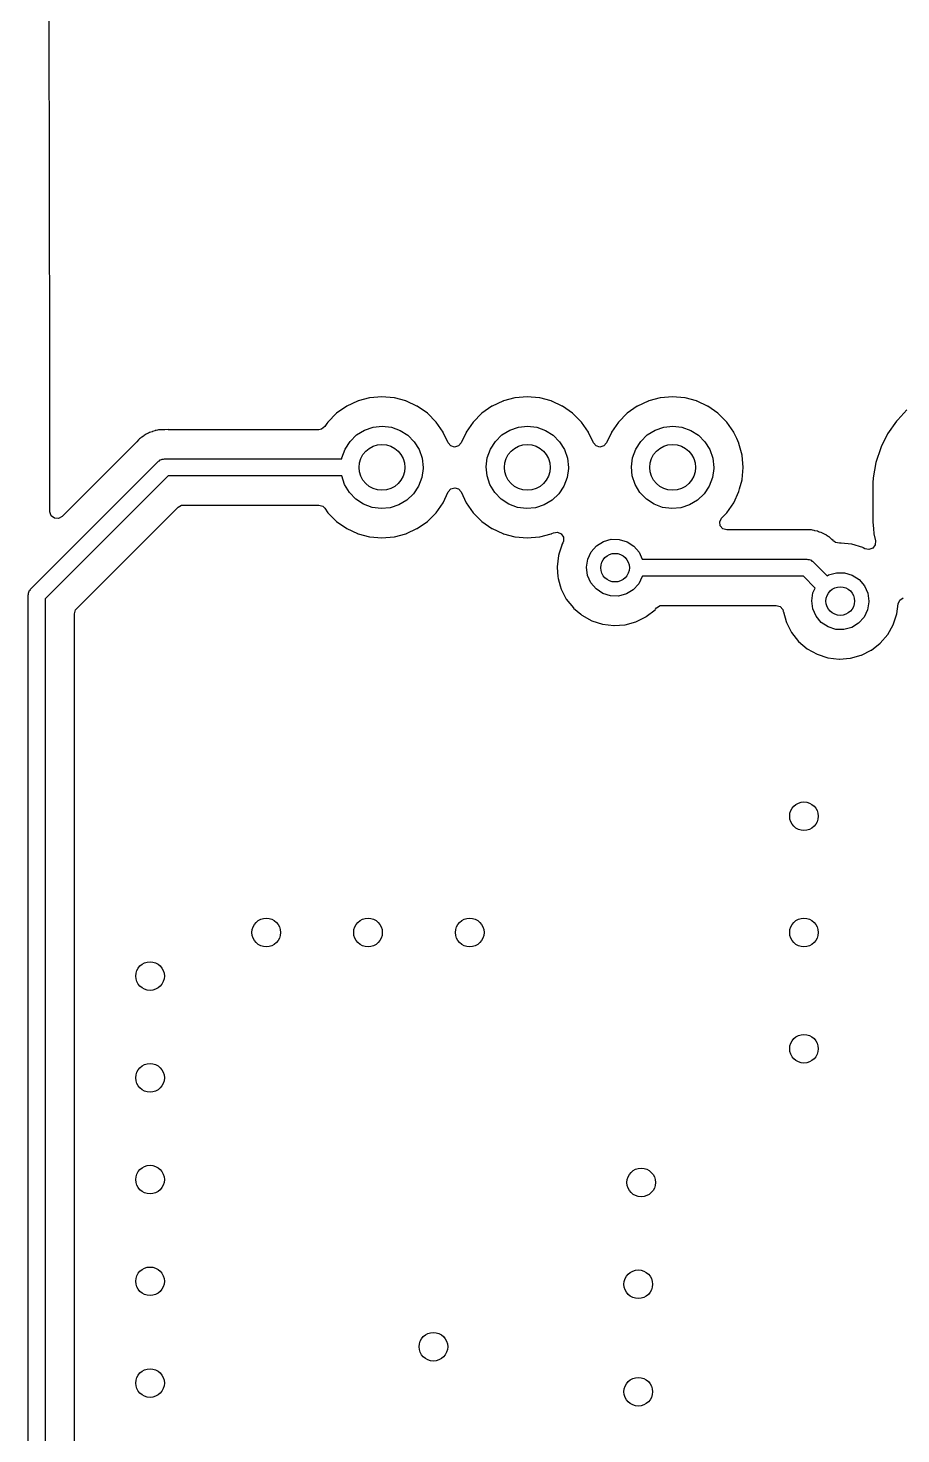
# Model space of a CAD drawing. Extents: x 108 to 192, y -154 to -46.
# Drawn here: x 108.11 to 123.36, y -92.58 to -68.02 of the extents above; entities that cross this region are included whole.
import ezdxf

# ---------------------------------------------------------------- set-up
doc = ezdxf.new("R2010")
doc.units = 0
doc.layers.add('BLACK', color=7, linetype='CONTINUOUS')

msp = doc.modelspace()

# ---------------------------------------------------------------- linework, layer by layer
at = {"layer": 'BLACK', "linetype": 'CONTINUOUS'}
for p, q in [((108.478, -70.7562), (108.474, -67.8039)), ((108.482, -73.8999), (108.478, -70.7562)), ((108.485, -76.4437), (108.482, -73.8999)), ((113.673, -74.624), (113.497, -74.7473)), ((113.678, -74.6217), (113.673, -74.624)), ((113.863, -74.5355), (113.678, -74.6217)), ((113.678, -74.6217), (113.678, -74.6217)), ((113.868, -74.5332), (113.863, -74.5355)), ((113.863, -74.5355), (113.863, -74.5355)), ((113.874, -74.5318), (113.868, -74.5332)), ((114.071, -74.479), (113.874, -74.5318)), ((113.874, -74.5318), (113.874, -74.5318)), ((114.076, -74.4775), (114.071, -74.479)), ((114.071, -74.479), (114.071, -74.479)), ((114.29, -74.4588), (114.076, -74.4775)), ((114.504, -74.4775), (114.29, -74.4588)), ((114.509, -74.479), (114.504, -74.4775)), ((114.706, -74.5318), (114.509, -74.479)), ((114.509, -74.479), (114.509, -74.479)), ((114.712, -74.5332), (114.706, -74.5318)), ((114.706, -74.5318), (114.706, -74.5318)), ((114.717, -74.5355), (114.712, -74.5332)), ((114.902, -74.6217), (114.717, -74.5355)), ((114.717, -74.5355), (114.717, -74.5355)), ((114.907, -74.624), (114.902, -74.6217)), ((114.902, -74.6217), (114.902, -74.6217)), ((115.083, -74.7473), (114.907, -74.624)), ((116.213, -74.624), (116.037, -74.7473)), ((116.218, -74.6217), (116.213, -74.624)), ((116.403, -74.5355), (116.218, -74.6217)), ((116.218, -74.6217), (116.218, -74.6217)), ((116.408, -74.5332), (116.403, -74.5355)), ((116.403, -74.5355), (116.403, -74.5355)), ((116.414, -74.5318), (116.408, -74.5332)), ((116.611, -74.479), (116.414, -74.5318)), ((116.414, -74.5318), (116.414, -74.5318)), ((116.616, -74.4775), (116.611, -74.479)), ((116.611, -74.479), (116.611, -74.479)), ((116.83, -74.4588), (116.616, -74.4775)), ((117.044, -74.4775), (116.83, -74.4588)), ((117.049, -74.479), (117.044, -74.4775)), ((117.246, -74.5318), (117.049, -74.479)), ((117.049, -74.479), (117.049, -74.479)), ((117.252, -74.5332), (117.246, -74.5318)), ((117.246, -74.5318), (117.246, -74.5318)), ((117.257, -74.5355), (117.252, -74.5332)), ((117.442, -74.6217), (117.257, -74.5355)), ((117.257, -74.5355), (117.257, -74.5355)), ((117.447, -74.624), (117.442, -74.6217)), ((117.442, -74.6217), (117.442, -74.6217)), ((117.623, -74.7473), (117.447, -74.624)), ((118.753, -74.624), (118.577, -74.7473)), ((118.758, -74.6217), (118.753, -74.624)), ((118.943, -74.5355), (118.758, -74.6217)), ((118.758, -74.6217), (118.758, -74.6217)), ((118.948, -74.5332), (118.943, -74.5355)), ((118.943, -74.5355), (118.943, -74.5355)), ((118.954, -74.5318), (118.948, -74.5332)), ((119.151, -74.479), (118.954, -74.5318)), ((118.954, -74.5318), (118.954, -74.5318)), ((119.156, -74.4775), (119.151, -74.479)), ((119.151, -74.479), (119.151, -74.479)), ((119.37, -74.4588), (119.156, -74.4775)), ((119.584, -74.4775), (119.37, -74.4588)), ((119.589, -74.479), (119.584, -74.4775)), ((119.786, -74.5318), (119.589, -74.479)), ((119.589, -74.479), (119.589, -74.479)), ((119.792, -74.5332), (119.786, -74.5318)), ((119.786, -74.5318), (119.786, -74.5318)), ((119.797, -74.5355), (119.792, -74.5332)), ((119.982, -74.6217), (119.797, -74.5355)), ((119.797, -74.5355), (119.797, -74.5355)), ((119.987, -74.624), (119.982, -74.6217)), ((119.982, -74.6217), (119.982, -74.6217)), ((120.163, -74.7473), (119.987, -74.624)), ((113.326, -74.9267), (113.289, -74.9798)), ((113.345, -74.8993), (113.326, -74.9267)), ((113.497, -74.7473), (113.345, -74.8993)), ((115.235, -74.8993), (115.083, -74.7473)), ((115.358, -75.0754), (115.235, -74.8993)), ((115.885, -74.8993), (115.762, -75.0754)), ((116.037, -74.7473), (115.885, -74.8993)), ((117.775, -74.8993), (117.623, -74.7473)), ((117.898, -75.0754), (117.775, -74.8993)), ((118.425, -74.8993), (118.302, -75.0754)), ((118.577, -74.7473), (118.425, -74.8993)), ((120.315, -74.8993), (120.163, -74.7473)), ((120.438, -75.0754), (120.315, -74.8993)), ((123.282, -74.8835), (123.127, -75.1063)), ((123.305, -74.8588), (123.282, -74.8835)), ((123.464, -74.6887), (123.305, -74.8588)), ((110.083, -75.1675), (110.068, -75.1827)), ((110.09, -75.1635), (110.083, -75.1675)), ((110.123, -75.144), (110.09, -75.1635)), ((110.09, -75.1635), (110.09, -75.1635)), ((110.133, -75.1375), (110.123, -75.144)), ((110.17, -75.1104), (110.133, -75.1375)), ((110.19, -75.1025), (110.17, -75.1104)), ((110.208, -75.0938), (110.19, -75.1025)), ((110.226, -75.0829), (110.208, -75.0938)), ((110.271, -75.07), (110.226, -75.0829)), ((110.282, -75.0661), (110.271, -75.07)), ((110.318, -75.052), (110.282, -75.0661)), ((110.325, -75.0491), (110.318, -75.052)), ((110.318, -75.052), (110.318, -75.052)), ((110.333, -75.0481), (110.325, -75.0491)), ((110.339, -75.0473), (110.333, -75.0481)), ((110.333, -75.0481), (110.333, -75.0481)), ((110.346, -75.0464), (110.339, -75.0473)), ((110.366, -75.0424), (110.346, -75.0464)), ((110.386, -75.0364), (110.366, -75.0424)), ((110.432, -75.035), (110.386, -75.0364)), ((110.444, -75.0341), (110.432, -75.035)), ((110.449, -75.0335), (110.444, -75.0341)), ((110.478, -75.0335), (110.449, -75.0335)), ((110.482, -75.0334), (110.478, -75.0335)), ((110.497, -75.0329), (110.482, -75.0334)), ((110.552, -75.0312), (110.497, -75.0329)), ((110.56, -75.0329), (110.552, -75.0312)), ((110.572, -75.0335), (110.56, -75.0329)), ((110.56, -75.0329), (110.56, -75.0329)), ((113.186, -75.0335), (110.572, -75.0335)), ((113.234, -75.0241), (113.186, -75.0335)), ((113.289, -74.9798), (113.234, -75.0241)), ((113.732, -75.2369), (113.847, -75.1246)), ((113.847, -75.1246), (113.983, -75.0405)), ((113.983, -75.0405), (114.135, -74.9888)), ((114.135, -74.9888), (114.295, -74.972)), ((114.295, -74.972), (114.454, -74.991)), ((114.454, -74.991), (114.606, -75.0449)), ((114.606, -75.0449), (114.741, -75.1309)), ((114.741, -75.1309), (114.854, -75.2448)), ((115.36, -75.0804), (115.358, -75.0754)), ((115.446, -75.2638), (115.36, -75.0804)), ((115.36, -75.0804), (115.36, -75.0804)), ((115.76, -75.0804), (115.674, -75.2638)), ((115.762, -75.0754), (115.76, -75.0804)), ((115.76, -75.0804), (115.76, -75.0804)), ((116.272, -75.2369), (116.387, -75.1246)), ((116.387, -75.1246), (116.523, -75.0405)), ((116.523, -75.0405), (116.675, -74.9888)), ((116.675, -74.9888), (116.835, -74.972)), ((116.835, -74.972), (116.994, -74.991)), ((116.994, -74.991), (117.146, -75.0449)), ((117.146, -75.0449), (117.281, -75.1309)), ((117.281, -75.1309), (117.394, -75.2448)), ((117.9, -75.0804), (117.898, -75.0754)), ((117.986, -75.2638), (117.9, -75.0804)), ((117.9, -75.0804), (117.9, -75.0804)), ((118.3, -75.0804), (118.214, -75.2638)), ((118.302, -75.0754), (118.3, -75.0804)), ((118.3, -75.0804), (118.3, -75.0804)), ((118.812, -75.2369), (118.927, -75.1246)), ((118.927, -75.1246), (119.063, -75.0405)), ((119.063, -75.0405), (119.215, -74.9888)), ((119.215, -74.9888), (119.375, -74.972)), ((119.375, -74.972), (119.534, -74.991)), ((119.534, -74.991), (119.686, -75.0449)), ((119.686, -75.0449), (119.821, -75.1309)), ((119.821, -75.1309), (119.934, -75.2448)), ((120.44, -75.0804), (120.438, -75.0754)), ((120.491, -75.1897), (120.44, -75.0804)), ((120.44, -75.0804), (120.44, -75.0804)), ((123.125, -75.1104), (123.023, -75.317)), ((123.127, -75.1063), (123.125, -75.1104)), ((123.125, -75.1104), (123.125, -75.1104)), ((109.998, -75.2525), (108.7, -76.5503)), ((110.006, -75.2438), (109.998, -75.2525)), ((110.036, -75.2082), (110.006, -75.2438)), ((110.053, -75.1956), (110.036, -75.2082)), ((110.068, -75.1827), (110.053, -75.1956)), ((113.59, -75.5227), (113.645, -75.3719)), ((113.645, -75.3719), (113.732, -75.2369)), ((114.854, -75.2448), (114.939, -75.3809)), ((114.939, -75.3809), (114.992, -75.5325)), ((115.491, -75.316), (115.446, -75.2638)), ((115.559, -75.3365), (115.491, -75.316)), ((115.627, -75.317), (115.559, -75.3365)), ((115.674, -75.2638), (115.627, -75.317)), ((116.13, -75.5227), (116.185, -75.3719)), ((116.185, -75.3719), (116.272, -75.2369)), ((117.394, -75.2448), (117.479, -75.3809)), ((117.479, -75.3809), (117.532, -75.5325)), ((118.031, -75.316), (117.986, -75.2638)), ((118.099, -75.3365), (118.031, -75.316)), ((118.167, -75.317), (118.099, -75.3365)), ((118.214, -75.2638), (118.167, -75.317)), ((118.67, -75.5227), (118.725, -75.3719)), ((118.725, -75.3719), (118.812, -75.2369)), ((119.934, -75.2448), (120.019, -75.3809)), ((120.019, -75.3809), (120.072, -75.5325)), ((120.529, -75.2702), (120.491, -75.1897)), ((120.53, -75.2755), (120.529, -75.2702)), ((120.551, -75.3534), (120.53, -75.2755)), ((120.53, -75.2755), (120.53, -75.2755)), ((120.584, -75.4779), (120.551, -75.3534)), ((123.007, -75.3491), (122.922, -75.6068)), ((123.023, -75.317), (123.007, -75.3491)), ((108.149, -77.8211), (110.384, -75.5859)), ((110.384, -75.5859), (110.401, -75.5761)), ((110.401, -75.5761), (110.415, -75.5621)), ((110.415, -75.5621), (110.434, -75.557)), ((110.434, -75.557), (110.451, -75.5471)), ((110.451, -75.5471), (110.471, -75.5471)), ((110.471, -75.5471), (110.49, -75.542)), ((110.49, -75.542), (113.588, -75.542)), ((113.588, -75.542), (113.59, -75.5227)), ((114.992, -75.5325), (115.01, -75.692)), ((116.11, -75.6819), (116.13, -75.5227)), ((117.532, -75.5325), (117.55, -75.692)), ((118.65, -75.6819), (118.67, -75.5227)), ((120.072, -75.5325), (120.09, -75.692)), ((120.603, -75.692), (120.584, -75.4779)), ((122.922, -75.6068), (122.876, -75.8739)), ((110.552, -75.842), (108.405, -77.9893)), ((113.586, -75.842), (110.552, -75.842)), ((113.636, -75.994), (113.586, -75.842)), ((114.987, -75.8711), (114.93, -76.0211)), ((115.01, -75.7121), (114.987, -75.8711)), ((115.01, -75.692), (115.01, -75.7121)), ((116.126, -75.8417), (116.11, -75.6819)), ((116.176, -75.994), (116.126, -75.8417)), ((117.527, -75.8711), (117.47, -76.0211)), ((117.55, -75.7121), (117.527, -75.8711)), ((117.55, -75.692), (117.55, -75.7121)), ((118.666, -75.8417), (118.65, -75.6819)), ((118.716, -75.994), (118.666, -75.8417)), ((120.067, -75.8711), (120.01, -76.0211)), ((120.09, -75.7121), (120.067, -75.8711)), ((120.09, -75.692), (120.09, -75.7121)), ((120.541, -76.068), (120.583, -75.9115)), ((120.583, -75.9115), (120.584, -75.9061)), ((120.583, -75.9115), (120.583, -75.9115)), ((120.584, -75.9061), (120.603, -75.692)), ((122.876, -75.8739), (122.871, -75.9596)), ((113.72, -76.1313), (113.636, -75.994)), ((113.831, -76.2468), (113.72, -76.1313)), ((114.842, -76.1548), (114.725, -76.2655)), ((114.93, -76.0211), (114.842, -76.1548)), ((115.358, -76.3086), (115.446, -76.1202)), ((115.446, -76.1202), (115.493, -76.067)), ((115.493, -76.067), (115.561, -76.0475)), ((115.561, -76.0475), (115.629, -76.068)), ((115.629, -76.068), (115.674, -76.1202)), ((115.674, -76.1202), (115.762, -76.3086)), ((116.26, -76.1313), (116.176, -75.994)), ((116.371, -76.2468), (116.26, -76.1313)), ((117.382, -76.1548), (117.265, -76.2655)), ((117.47, -76.0211), (117.382, -76.1548)), ((118.8, -76.1313), (118.716, -75.994)), ((118.911, -76.2468), (118.8, -76.1313)), ((119.922, -76.1548), (119.805, -76.2655)), ((120.01, -76.0211), (119.922, -76.1548)), ((120.438, -76.3086), (120.529, -76.1138)), ((120.529, -76.1138), (120.541, -76.068)), ((122.871, -75.9596), (122.871, -76.6489)), ((108.95, -78.1631), (110.726, -76.3874)), ((110.726, -76.3874), (110.788, -76.3534)), ((110.788, -76.3534), (110.815, -76.3505)), ((110.815, -76.3505), (113.186, -76.3505)), ((113.186, -76.3505), (113.254, -76.3705)), ((113.254, -76.3705), (113.289, -76.4042)), ((113.965, -76.3347), (113.831, -76.2468)), ((114.116, -76.3906), (113.965, -76.3347)), ((114.275, -76.4118), (114.116, -76.3906)), ((114.435, -76.3973), (114.275, -76.4118)), ((114.587, -76.3477), (114.435, -76.3973)), ((114.725, -76.2655), (114.587, -76.3477)), ((115.235, -76.4847), (115.358, -76.3086)), ((115.762, -76.3086), (115.885, -76.4847)), ((116.505, -76.3347), (116.371, -76.2468)), ((116.656, -76.3906), (116.505, -76.3347)), ((116.815, -76.4118), (116.656, -76.3906)), ((116.975, -76.3973), (116.815, -76.4118)), ((117.127, -76.3477), (116.975, -76.3973)), ((117.265, -76.2655), (117.127, -76.3477)), ((119.045, -76.3347), (118.911, -76.2468)), ((119.196, -76.3906), (119.045, -76.3347)), ((119.355, -76.4118), (119.196, -76.3906)), ((119.515, -76.3973), (119.355, -76.4118)), ((119.667, -76.3477), (119.515, -76.3973)), ((119.805, -76.2655), (119.667, -76.3477)), ((120.315, -76.4847), (120.438, -76.3086)), ((108.485, -76.4614), (108.485, -76.4437)), ((108.486, -76.4702), (108.485, -76.4614)), ((108.51, -76.5367), (108.486, -76.4702)), ((108.567, -76.5793), (108.51, -76.5367)), ((108.638, -76.5843), (108.567, -76.5793)), ((108.7, -76.5503), (108.638, -76.5843)), ((113.289, -76.4042), (113.345, -76.4847)), ((113.345, -76.4847), (113.497, -76.6367)), ((113.497, -76.6367), (113.673, -76.76)), ((114.907, -76.76), (115.083, -76.6367)), ((115.083, -76.6367), (115.235, -76.4847)), ((115.885, -76.4847), (116.037, -76.6367)), ((116.037, -76.6367), (116.213, -76.76)), ((120.193, -76.6422), (120.222, -76.5776)), ((120.203, -76.7124), (120.193, -76.6422)), ((120.222, -76.5776), (120.228, -76.571)), ((120.228, -76.571), (120.315, -76.4847)), ((113.673, -76.76), (113.678, -76.7623)), ((113.678, -76.7623), (113.678, -76.7623)), ((113.678, -76.7623), (113.863, -76.8485)), ((113.863, -76.8485), (113.868, -76.8508)), ((113.868, -76.8508), (113.874, -76.8522)), ((113.874, -76.8522), (113.874, -76.8522)), ((113.874, -76.8522), (114.071, -76.905)), ((114.509, -76.905), (114.706, -76.8522)), ((114.706, -76.8522), (114.712, -76.8508)), ((114.706, -76.8522), (114.706, -76.8522)), ((114.712, -76.8508), (114.717, -76.8485)), ((114.717, -76.8485), (114.902, -76.7623)), ((114.902, -76.7623), (114.907, -76.76)), ((114.902, -76.7623), (114.902, -76.7623)), ((116.213, -76.76), (116.218, -76.7623)), ((116.218, -76.7623), (116.218, -76.7623)), ((116.218, -76.7623), (116.403, -76.8485)), ((116.403, -76.8485), (116.408, -76.8508)), ((116.408, -76.8508), (116.414, -76.8522)), ((116.414, -76.8522), (116.414, -76.8522)), ((116.414, -76.8522), (116.611, -76.905)), ((117.049, -76.905), (117.246, -76.8522)), ((117.246, -76.8522), (117.252, -76.8508)), ((117.246, -76.8522), (117.246, -76.8522)), ((117.252, -76.8508), (117.257, -76.8485)), ((117.257, -76.8485), (117.289, -76.8333)), ((117.257, -76.8485), (117.257, -76.8485)), ((117.289, -76.8333), (117.36, -76.8226)), ((117.36, -76.8226), (117.424, -76.8516)), ((117.424, -76.8516), (117.463, -76.911)), ((120.249, -76.7661), (120.203, -76.7124)), ((120.317, -76.7861), (120.249, -76.7661)), ((121.68, -76.7861), (120.317, -76.7861)), ((121.692, -76.7855), (121.68, -76.7861)), ((121.738, -76.7812), (121.692, -76.7855)), ((121.745, -76.7824), (121.738, -76.7812)), ((121.759, -76.7845), (121.745, -76.7824)), ((121.779, -76.7861), (121.759, -76.7845)), ((121.8, -76.7861), (121.779, -76.7861)), ((121.817, -76.7904), (121.8, -76.7861)), ((121.845, -76.7976), (121.817, -76.7904)), ((121.856, -76.8), (121.845, -76.7976)), ((121.902, -76.8072), (121.856, -76.8)), ((121.922, -76.8157), (121.902, -76.8072)), ((121.94, -76.8221), (121.922, -76.8157)), ((121.961, -76.8275), (121.94, -76.8221)), ((121.968, -76.8313), (121.961, -76.8275)), ((122.002, -76.8497), (121.968, -76.8313)), ((121.968, -76.8313), (121.968, -76.8313)), ((122.012, -76.8549), (122.002, -76.8497)), ((122.047, -76.8701), (122.012, -76.8549)), ((122.055, -76.8733), (122.047, -76.8701)), ((122.047, -76.8701), (122.047, -76.8701)), ((122.061, -76.8782), (122.055, -76.8733)), ((122.072, -76.8864), (122.061, -76.8782)), ((122.088, -76.8973), (122.072, -76.8864)), ((122.871, -76.6489), (122.872, -76.6512)), ((122.872, -76.6512), (122.872, -76.6512)), ((122.872, -76.6512), (122.88, -76.76)), ((122.88, -76.76), (122.886, -76.8505)), ((122.886, -76.8505), (122.887, -76.8549)), ((122.887, -76.8549), (122.887, -76.8549)), ((122.887, -76.8549), (122.914, -76.9768)), ((114.071, -76.905), (114.071, -76.905)), ((114.071, -76.905), (114.076, -76.9065)), ((114.076, -76.9065), (114.29, -76.9252)), ((114.29, -76.9252), (114.504, -76.9065)), ((114.504, -76.9065), (114.509, -76.905)), ((114.509, -76.905), (114.509, -76.905)), ((116.611, -76.905), (116.611, -76.905)), ((116.611, -76.905), (116.616, -76.9065)), ((116.616, -76.9065), (116.83, -76.9252)), ((116.83, -76.9252), (117.044, -76.9065)), ((117.044, -76.9065), (117.049, -76.905)), ((117.049, -76.905), (117.049, -76.905)), ((117.431, -77.0513), (117.387, -77.1887)), ((117.433, -77.0454), (117.431, -77.0513)), ((117.431, -77.0513), (117.431, -77.0513)), ((117.436, -77.04), (117.433, -77.0454)), ((117.453, -77.0082), (117.436, -77.04)), ((117.436, -77.04), (117.436, -77.04)), ((117.464, -76.982), (117.453, -77.0082)), ((117.463, -76.911), (117.464, -76.982)), ((117.946, -77.1701), (118.04, -77.0638)), ((118.04, -77.0638), (118.16, -76.9882)), ((118.16, -76.9882), (118.296, -76.9492)), ((118.296, -76.9492), (118.438, -76.9501)), ((118.438, -76.9501), (118.574, -76.9907)), ((118.574, -76.9907), (118.693, -77.0678)), ((118.693, -77.0678), (118.785, -77.1752)), ((122.1, -76.9038), (122.088, -76.8973)), ((122.107, -76.9076), (122.1, -76.9038)), ((122.113, -76.9131), (122.107, -76.9076)), ((122.141, -76.9392), (122.113, -76.9131)), ((122.15, -76.947), (122.141, -76.9392)), ((122.153, -76.9497), (122.15, -76.947)), ((122.174, -76.9702), (122.153, -76.9497)), ((122.177, -76.973), (122.174, -76.9702)), ((122.188, -76.9838), (122.177, -76.973)), ((122.216, -77.0037), (122.188, -76.9838)), ((122.286, -77.0175), (122.216, -77.0037)), ((122.298, -77.0163), (122.286, -77.0175)), ((122.308, -77.0154), (122.298, -77.0163)), ((122.314, -77.0161), (122.308, -77.0154)), ((122.499, -77.0355), (122.314, -77.0161)), ((122.314, -77.0161), (122.314, -77.0161)), ((122.505, -77.0361), (122.499, -77.0355)), ((122.499, -77.0355), (122.499, -77.0355)), ((122.694, -77.0946), (122.505, -77.0361)), ((122.699, -77.0975), (122.694, -77.0946)), ((122.731, -77.1148), (122.699, -77.0975)), ((122.699, -77.0975), (122.699, -77.0975)), ((122.8, -77.1296), (122.731, -77.1148)), ((122.867, -77.1046), (122.8, -77.1296)), ((122.909, -77.0476), (122.867, -77.1046)), ((122.914, -76.9768), (122.909, -77.0476)), ((117.373, -77.2339), (117.351, -77.4305)), ((117.387, -77.1887), (117.373, -77.2339)), ((117.864, -77.4385), (117.886, -77.2984)), ((117.886, -77.2984), (117.946, -77.1701)), ((118.785, -77.1752), (118.84, -77.2946)), ((118.84, -77.2946), (121.717, -77.2946)), ((121.717, -77.2946), (121.736, -77.2997)), ((121.736, -77.2997), (121.756, -77.2997)), ((121.756, -77.2997), (121.773, -77.3096)), ((121.773, -77.3096), (121.792, -77.3147)), ((121.792, -77.3147), (121.806, -77.3287)), ((121.806, -77.3287), (121.823, -77.3385)), ((121.823, -77.3385), (122.072, -77.5879)), ((117.351, -77.4305), (117.351, -77.4366)), ((117.351, -77.4366), (117.365, -77.6019)), ((117.365, -77.6019), (117.367, -77.6275)), ((117.367, -77.6275), (117.369, -77.6335)), ((117.882, -77.5791), (117.864, -77.4385)), ((117.94, -77.7088), (117.882, -77.5791)), ((118.84, -77.5966), (118.779, -77.7242)), ((118.841, -77.5946), (118.84, -77.5966)), ((121.655, -77.5946), (118.841, -77.5946)), ((121.861, -77.8011), (121.655, -77.5946)), ((122.072, -77.5879), (122.097, -77.5724)), ((122.097, -77.5724), (122.233, -77.5334)), ((122.233, -77.5334), (122.375, -77.5343)), ((122.375, -77.5343), (122.511, -77.5749)), ((122.511, -77.5749), (122.63, -77.652)), ((108.11, -77.8884), (108.12, -77.8713)), ((108.12, -77.8713), (108.125, -77.8522)), ((108.125, -77.8522), (108.139, -77.8382)), ((108.139, -77.8382), (108.149, -77.8211)), ((117.369, -77.6335), (117.405, -77.7598)), ((117.405, -77.7598), (117.422, -77.8177)), ((117.422, -77.8177), (117.512, -77.9936)), ((118.031, -77.8173), (117.94, -77.7088)), ((118.149, -77.8959), (118.031, -77.8173)), ((118.683, -77.8293), (118.563, -77.9035)), ((118.779, -77.7242), (118.683, -77.8293)), ((121.823, -77.8826), (121.861, -77.8011)), ((122.63, -77.652), (122.722, -77.7594)), ((122.722, -77.7594), (122.781, -77.8885)), ((108.105, -77.9272), (108.11, -77.9081)), ((108.105, -117.069), (108.105, -77.9272)), ((108.11, -77.9081), (108.11, -77.8884)), ((108.405, -77.9893), (108.405, -117.006)), ((117.512, -77.9936), (117.635, -78.1486)), ((118.284, -77.9382), (118.149, -77.8959)), ((118.426, -77.9408), (118.284, -77.9382)), ((118.563, -77.9035), (118.426, -77.9408)), ((119.09, -78.1468), (119.15, -78.1083)), ((119.15, -78.1083), (119.186, -78.1031)), ((119.186, -78.1031), (121.18, -78.1031)), ((121.18, -78.1031), (121.248, -78.1231)), ((121.801, -78.0227), (121.823, -77.8826)), ((121.819, -78.1633), (121.801, -78.0227)), ((122.801, -78.041), (122.777, -78.1808)), ((122.781, -77.8885), (122.801, -78.0288)), ((122.801, -78.0288), (122.801, -78.041)), ((123.289, -78.2533), (123.311, -78.079)), ((123.311, -78.079), (123.34, -78.0139)), ((123.34, -78.0139), (123.399, -77.9745)), ((108.913, -78.2522), (108.933, -78.184)), ((108.913, -116.578), (108.913, -78.2522)), ((108.933, -78.184), (108.95, -78.1631)), ((117.635, -78.1486), (117.64, -78.1525)), ((117.64, -78.1525), (117.64, -78.1525)), ((117.64, -78.1525), (117.764, -78.2587)), ((117.764, -78.2587), (117.786, -78.2767)), ((117.786, -78.2767), (117.958, -78.3732)), ((118.736, -78.3866), (118.901, -78.303)), ((118.901, -78.303), (118.907, -78.3002)), ((118.901, -78.303), (118.901, -78.303)), ((118.907, -78.3002), (119.063, -78.1785)), ((119.063, -78.1785), (119.07, -78.1705)), ((119.07, -78.1705), (119.09, -78.1468)), ((121.248, -78.1231), (121.295, -78.1768)), ((121.295, -78.1768), (121.304, -78.206)), ((121.304, -78.206), (121.304, -78.2117)), ((121.304, -78.2117), (121.306, -78.2177)), ((121.306, -78.2177), (121.355, -78.388)), ((121.877, -78.293), (121.819, -78.1633)), ((121.968, -78.4015), (121.877, -78.293)), ((122.716, -78.3084), (122.62, -78.4135)), ((122.777, -78.1808), (122.716, -78.3084)), ((123.227, -78.441), (123.289, -78.2533)), ((117.958, -78.3732), (118.146, -78.4343)), ((118.146, -78.4343), (118.343, -78.4578)), ((118.343, -78.4578), (118.349, -78.4573)), ((118.349, -78.4573), (118.534, -78.4431)), ((118.349, -78.4573), (118.349, -78.4573)), ((118.534, -78.4431), (118.54, -78.4426)), ((118.534, -78.4431), (118.534, -78.4431)), ((118.54, -78.4426), (118.73, -78.3894)), ((118.73, -78.3894), (118.736, -78.3866)), ((118.736, -78.3866), (118.736, -78.3866)), ((121.355, -78.388), (121.359, -78.4018)), ((121.359, -78.4018), (121.449, -78.5778)), ((121.449, -78.5778), (121.572, -78.7328)), ((122.086, -78.4801), (121.968, -78.4015)), ((122.221, -78.5224), (122.086, -78.4801)), ((122.363, -78.525), (122.221, -78.5224)), ((122.5, -78.4877), (122.363, -78.525)), ((122.62, -78.4135), (122.5, -78.4877)), ((123, -78.7627), (123.129, -78.6129)), ((123.129, -78.6129), (123.227, -78.441)), ((121.572, -78.7328), (121.723, -78.8609)), ((122.844, -78.8844), (123, -78.7627)), ((121.723, -78.8609), (121.895, -78.9574)), ((121.895, -78.9574), (122.083, -79.0185)), ((122.083, -79.0185), (122.28, -79.042)), ((122.28, -79.042), (122.286, -79.0415)), ((122.286, -79.0415), (122.471, -79.0273)), ((122.286, -79.0415), (122.286, -79.0415)), ((122.471, -79.0273), (122.477, -79.0268)), ((122.471, -79.0273), (122.471, -79.0273)), ((122.477, -79.0268), (122.667, -78.9736)), ((122.667, -78.9736), (122.673, -78.9708)), ((122.673, -78.9708), (122.838, -78.8872)), ((122.673, -78.9708), (122.673, -78.9708)), ((122.838, -78.8872), (122.844, -78.8844)), ((122.838, -78.8872), (122.838, -78.8872))]:
    msp.add_line(p, q, dxfattribs=at)
at = {"layer": 'BLACK'}
for centre, radius in [((114.29, -75.692), 0.4), ((116.83, -75.692), 0.4), ((119.37, -75.692), 0.4), ((118.364, -77.4446), 0.25), ((122.301, -78.0288), 0.25), ((121.666, -81.788), 0.25), ((112.268, -83.82), 0.25), ((114.046, -83.82), 0.25), ((115.824, -83.82), 0.25), ((121.666, -83.82), 0.25), ((110.236, -84.582), 0.25), ((121.666, -85.852), 0.25), ((110.236, -86.36), 0.25), ((110.236, -88.138), 0.25), ((118.821, -88.1888), 0.25), ((110.236, -89.916), 0.25), ((118.77, -89.9668), 0.25), ((115.189, -91.059), 0.25), ((110.236, -91.694), 0.25), ((118.77, -91.8464), 0.25)]:
    msp.add_circle(centre, radius, dxfattribs=at)

doc.saveas('drawing.dxf')
